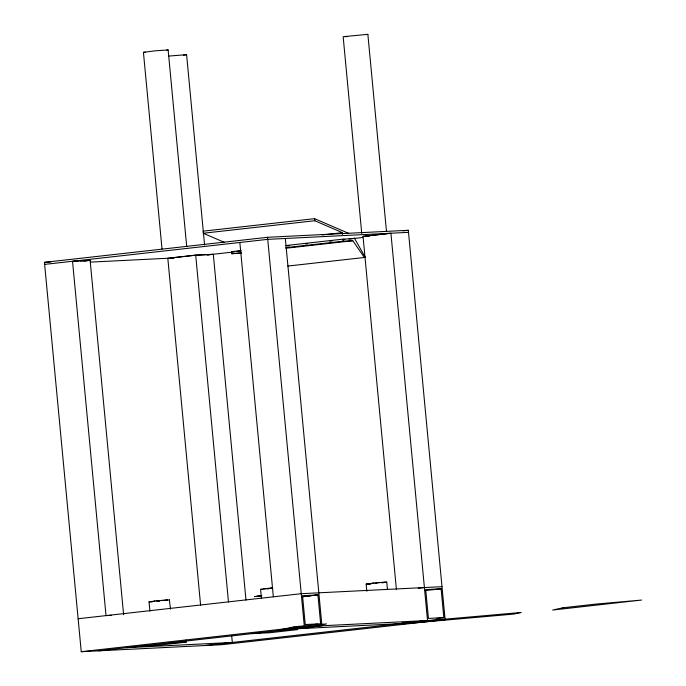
<?xml version="1.0" encoding="UTF-8"?>
<svg xmlns="http://www.w3.org/2000/svg" width="686" height="686" viewBox="0 0 686 686"><rect width="100%" height="100%" fill="white"/><g stroke="black" fill="none" stroke-linecap="round" stroke-linejoin="round"><path stroke-width="1.03" d="M162.025 249.018L143.425 52.308L155.173 50.833L168.13 49.941L186.721 246.651M168.13 49.941L166.775 50.241M203.27 231.182L186.592 54.674L183.402 55.232M386.45 231.045L367.859 34.334L366.504 34.634M149.908 611.115L149.034 601.845L154.933 601.082M169.382 599.976L170.505 609.151M261.46 598.595L260.586 589.325L268.432 588.356M366.847 591.281L366.161 584.069L373.407 583.1L386.758 582.105L387.436 589.308M386.758 582.105L381.956 582.808M152.035 601.442L151.091 601.648L152.361 601.648M165.386 600.447L167.564 600.078L158.929 600.61M263.587 588.922L266.477 588.562M258.854 596.023L256.675 596.391L259.317 596.306M370.406 583.503L368.219 583.872L369.488 583.872M382.514 582.671L384.7 582.294L380.301 582.517M164.829 600.593L166.895 600.344M260.509 595.825L254.609 596.588L255.072 596.623M348.728 233.394L314.6 218.671L203.056 231.191L203.245 233.249L224.228 242.304M203.245 233.249L314.797 220.729L342.451 232.665L342.623 234.432M44.444 262.335L267.54 237.296L408.316 230.29L445.12 619.647L222.024 644.686L81.248 651.7L44.444 262.335L50.841 262.018M44.641 264.393L267.737 239.354L408.513 232.348M84.095 260.997L90.123 260.388L123.617 614.733M322.266 234.929L342.451 232.665M403.008 230.882L408.316 230.29M245.991 600.087L213.295 254.257L195.699 255.132L167.813 258.262L200.604 605.155M396.422 589.634L363.023 236.353L390.917 233.223L427.524 620.53L204.428 645.569M388.147 233.6L365.87 236.104L368.948 235.95M241.275 253.245L231.714 253.717L231.516 251.659L241.078 250.587M285.693 245.579L343.069 239.14L352.338 238.677M207.275 254.866L210.456 254.506L195.056 255.269L170.66 258.013L173.738 257.859M207.721 254.883L234.278 251.899M238.531 251.419L240.657 251.187M287.4 245.94L289.655 245.717M305.459 243.907L307.714 243.684M329.897 241.172L332.153 240.949M342.64 239.74L344.895 239.517M349.02 239.02L362.825 237.476M231.714 253.717L241.275 252.645M285.89 247.637L343.257 241.206L352.827 240.726L364.317 257.421L365.312 257.37L354.216 237.87M285.899 248.238L352.827 240.726M287.76 266.074L365.312 257.37M78.135 618.738L301.231 593.699L442.007 586.684M301.986 596.726L317.927 594.942L320.654 623.78L305.253 624.543L302.526 595.705L317.927 594.942M302.432 596.743L310.912 595.791M314.102 595.439L316.22 595.199M418.211 588.262L424.411 587.568M425.166 590.595L441.098 588.802L443.825 617.649L436.39 618.48M313.21 624.612L317.464 624.14M81.248 651.7L304.352 626.661L445.12 619.647M98.844 650.825L321.948 625.786L285.333 238.479M185.957 639.995L186.163 642.122L158.277 645.252L140.673 646.126M168.507 56.098L186.592 54.674M153.827 601.133L156.888 600.876M372.061 583.306L374.016 583.091M259.411 595.877L261.855 595.62M267.823 588.356L272.702 587.945M156.271 600.876L169.622 599.881M270.473 588.091L272.265 587.928M157.514 601.262L159.735 601.116M376.057 582.834L378.732 582.586M375.353 583.417L376.786 583.289M267.043 588.914L269.058 588.742M369.462 583.957L370.929 583.846M257.91 596.477L260.114 596.314M345.118 36.692L347.202 36.564M370.86 583.786L366.161 584.069M152.335 601.733L149.034 601.845M363.023 236.353L369.24 236.044M231.516 251.659L234.603 251.505M236.67 251.402L240.786 251.196M90.123 260.388L72.527 261.263L106.021 615.608L111.201 615.351M73.934 261.306L78.041 261.1M80.091 260.997L87.276 260.637M90.492 262.112L174.021 257.953M441.098 588.802L425.706 589.574L428.433 618.412L443.825 617.649M294.062 628.916L399.638 623.66M280.111 630.477L297.715 629.602L269.821 632.732L252.225 633.607M168.567 642.996L186.163 642.122M126.73 647.695L232.314 642.439L231.714 636.059M145.389 52.29L143.425 52.308M262.163 589.325L260.586 589.325M367.859 34.334L343.154 36.701L361.754 233.411M343.069 239.14L343.257 241.206M314.6 218.671L314.797 220.729M267.54 237.296L304.25 625.598M239.851 242.484L273.345 596.829M203.476 233.309L204.582 245.005M195.699 255.132L228.489 602.025M294.354 626.747L277.976 630.331L310.141 627.501L326.51 623.917L294.354 626.747M403.274 622.862L396.002 624.457L513.848 614.073L521.128 612.478L403.274 622.862M562.957 607.787L552.667 610.043L641.556 600.061L596.074 604.066L562.957 607.787"/></g></svg>
